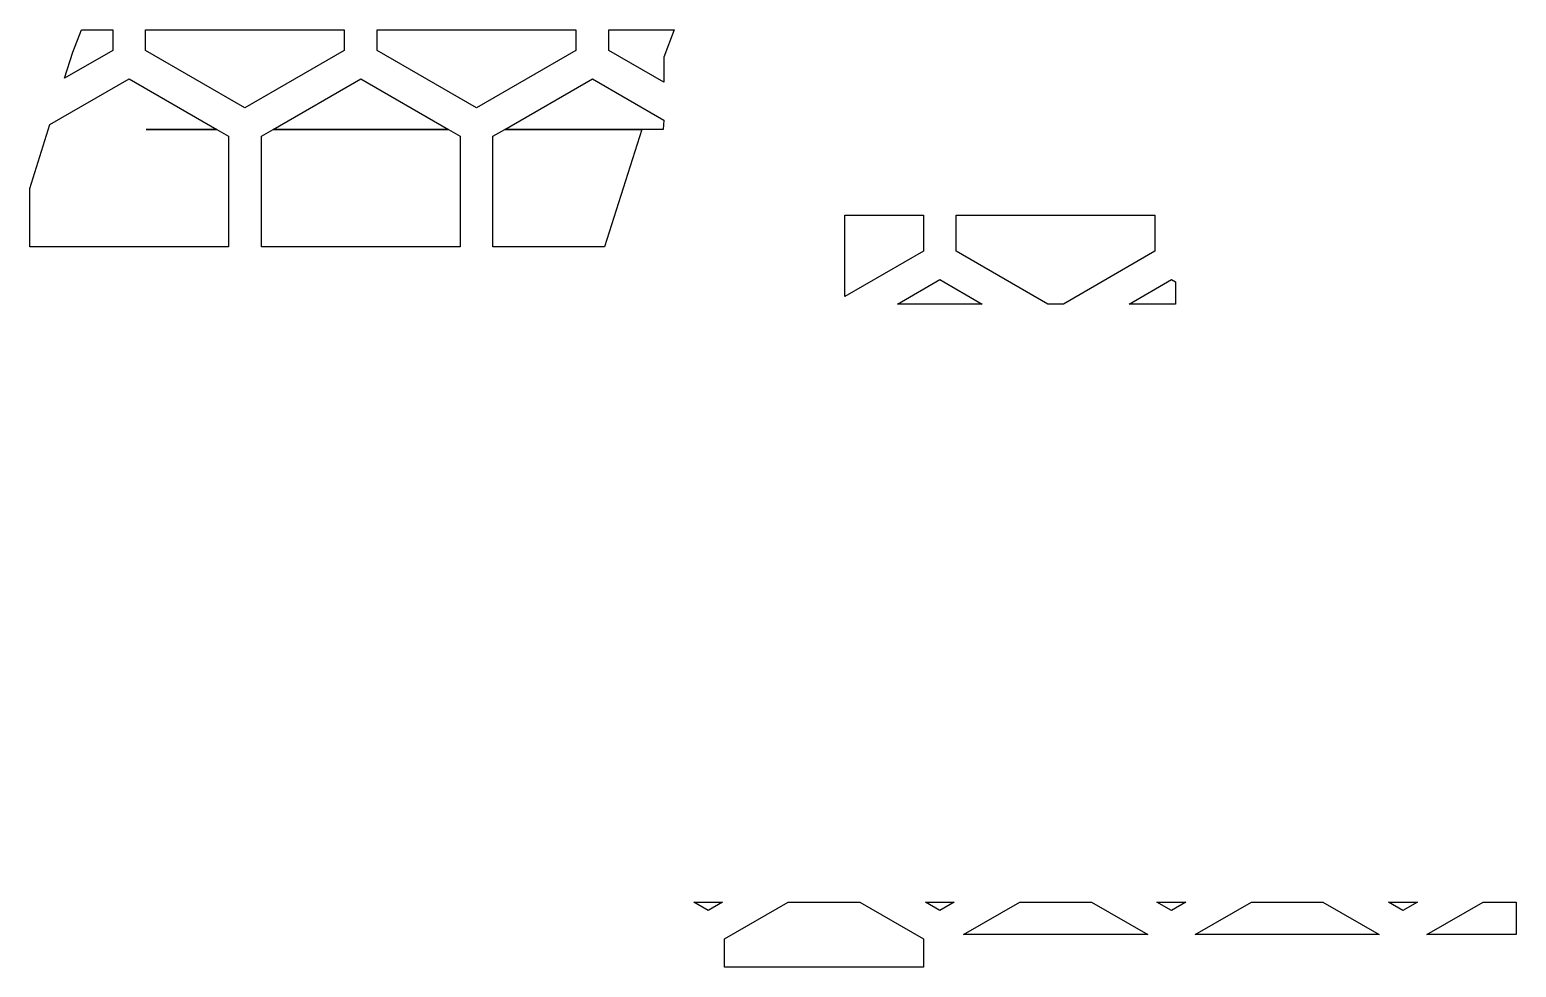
# Model space of a CAD drawing. Header units: millimetres. Extents: x 7.7 to 30.4, y 7.3 to 21.6.
import ezdxf

# ---------------------------------------------------------------- set-up
doc = ezdxf.new("R2010")
doc.units = ezdxf.units.MM

msp = doc.modelspace()

# ---------------------------------------------------------------- linework, layer by layer
for points in [[(8.39, 21.256), (8.524, 21.597), (8.999, 21.597), (8.999, 21.282), (8.264, 20.857), (8.39, 21.256)], [(12.53, 21.597), (12.53, 21.282), (11.015, 20.407), (9.499, 21.282), (9.499, 21.597), (12.53, 21.597)], [(16.062, 21.597), (16.062, 21.282), (14.546, 20.407), (13.03, 21.282), (13.03, 21.597), (16.062, 21.597)], [(17.557, 21.597), (17.401, 21.177), (17.401, 20.797), (16.562, 21.282), (16.562, 21.597), (17.557, 21.597)], [(9.511, 20.077), (10.585, 20.077), (10.765, 19.974), (10.765, 18.288), (7.734, 18.288), (7.734, 19.178), (8.041, 20.151), (9.249, 20.849), (10.585, 20.077), (9.511, 20.077)], [(11.445, 20.077), (12.78, 20.849), (14.116, 20.077), (11.445, 20.077)], [(14.976, 20.077), (16.312, 20.849), (17.401, 20.22), (17.393, 20.077), (14.976, 20.077)], [(14.117, 20.077), (14.296, 19.974), (14.296, 18.288), (11.265, 18.288), (11.265, 19.974), (11.445, 20.077), (14.117, 20.077)], [(17.066, 20.077), (16.495, 18.288), (14.796, 18.288), (14.796, 19.974), (14.975, 20.077), (17.066, 20.077)], [(20.161, 18.773), (21.358, 18.773), (21.358, 18.224), (20.161, 17.532), (20.161, 18.773)], [(23.255, 17.417), (21.858, 18.224), (21.858, 18.773), (24.889, 18.773), (24.889, 18.224), (23.493, 17.417), (23.255, 17.417)], [(20.962, 17.417), (21.608, 17.791), (22.255, 17.417), (20.962, 17.417)], [(24.493, 17.417), (25.139, 17.791), (25.204, 17.753), (25.204, 17.417), (24.493, 17.417)], [(17.859, 8.302), (17.923, 8.302), (18.297, 8.302), (18.077, 8.175), (17.859, 8.302)], [(18.327, 7.309), (18.327, 7.742), (19.297, 8.302), (20.388, 8.302), (21.358, 7.742), (21.358, 7.309), (18.327, 7.309)], [(21.829, 8.302), (21.608, 8.175), (21.388, 8.302), (21.829, 8.302)], [(21.97, 7.806), (22.829, 8.302), (23.919, 8.302), (24.778, 7.806), (21.97, 7.806)], [(25.36, 8.302), (25.139, 8.175), (24.919, 8.302), (25.36, 8.302)], [(25.501, 7.806), (26.36, 8.302), (27.45, 8.302), (28.309, 7.806), (25.501, 7.806)], [(28.891, 8.302), (28.67, 8.175), (28.45, 8.302), (28.891, 8.302)], [(30.397, 7.806), (29.032, 7.806), (29.891, 8.302), (30.397, 8.302), (30.397, 7.806)]]:
    msp.add_lwpolyline(points, close=True)

doc.saveas('drawing.dxf')
